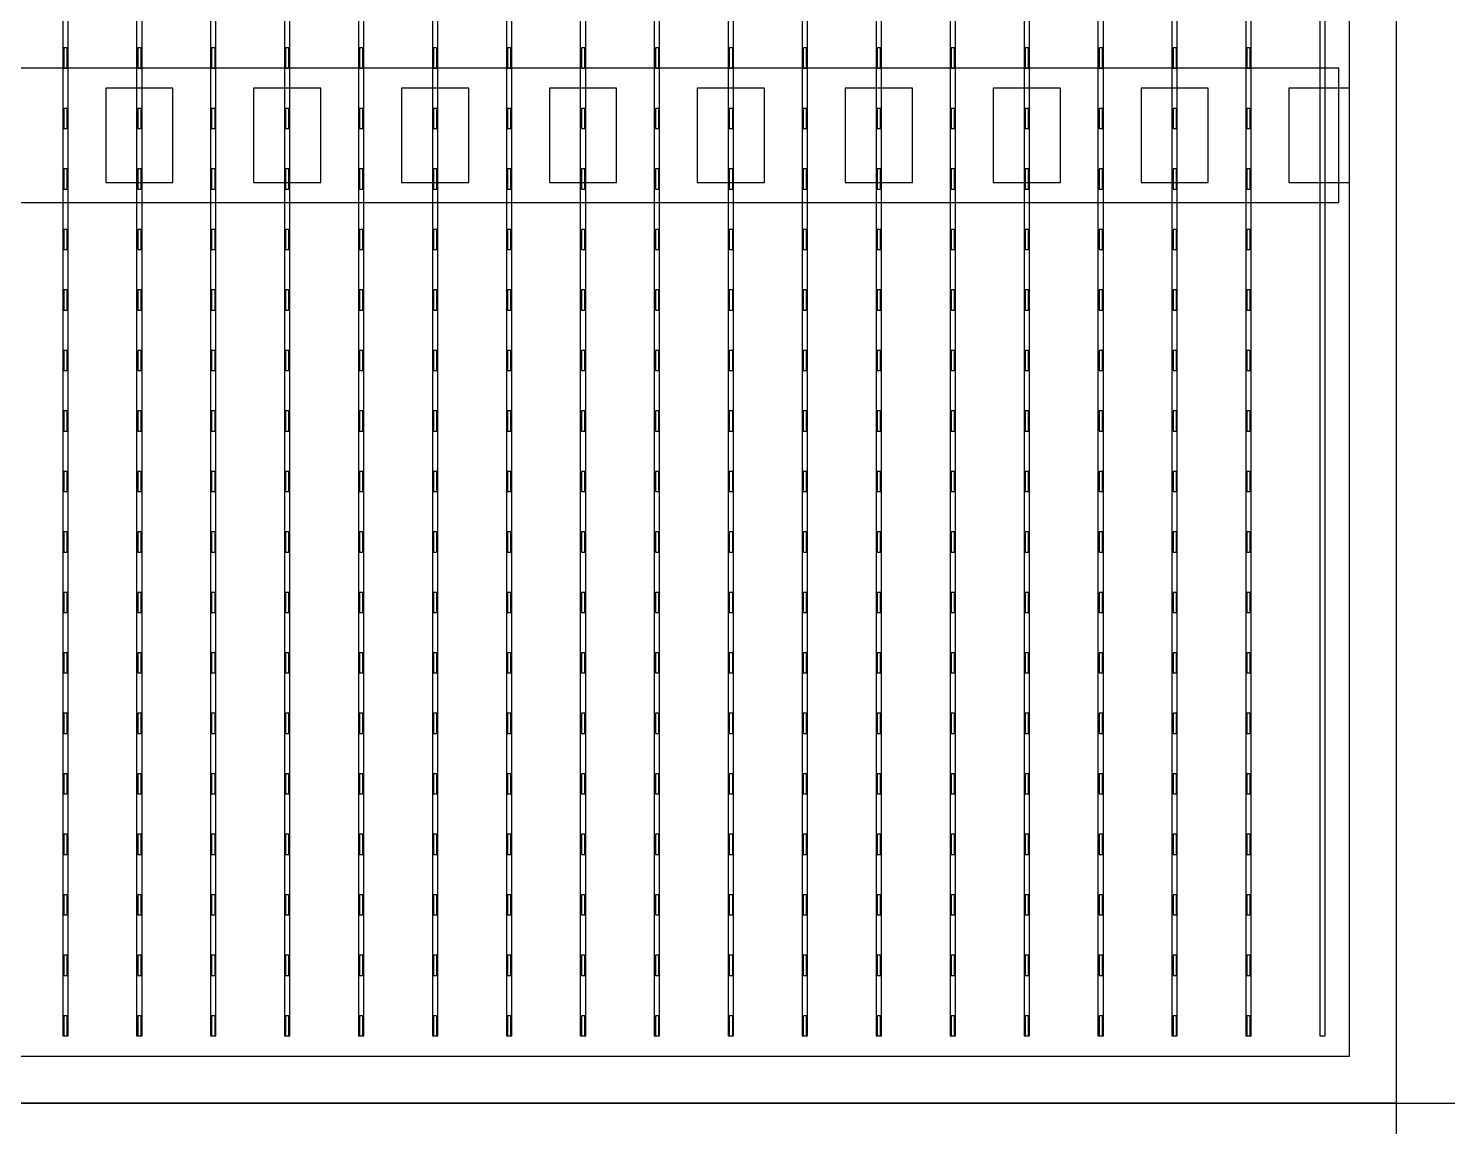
# Model space of a CAD drawing. Header units: millimetres. Extents: x -18 to 142, y -7 to 153.
# Drawn here: x 114.7 to 125.25, y 124.72 to 132.9 of the extents above; entities that cross this region are included whole.
import ezdxf

# ---------------------------------------------------------------- set-up
doc = ezdxf.new("R2010")
doc.units = ezdxf.units.MM
for name, color, linetype in [('BUSBARS', 3, 'Continuous'), ('CELLS', 5, 'Continuous'), ('CONTACT_PADS', 2, 'Continuous'), ('DICING', 4, 'Continuous'), ('FINGERS', 1, 'Continuous'), ('INSULATION', 2, 'Continuous')]:
    doc.layers.add(name, color=color, linetype=linetype)

msp = doc.modelspace()

# ---------------------------------------------------------------- linework, layer by layer
at = {"layer": 'BUSBARS'}
msp.add_lwpolyline([(124.44, 131.6), (124.44, 132.6), (104.4, 132.6), (104.4, 131.6), (124.44, 131.6)], close=True, dxfattribs=at)
at = {"layer": 'CELLS'}
for points in [[(124.87, 124.9), (124.87, 145.8), (103.97, 145.8), (103.97, 124.9), (124.87, 124.9)], [(124.87, 104), (124.87, 124.9), (103.97, 124.9), (103.97, 104), (124.87, 104)]]:
    msp.add_lwpolyline(points, close=True, dxfattribs=at)
at = {"layer": 'CONTACT_PADS'}
for points in [[(114.983, 132.6), (114.983, 132.75), (114.958, 132.75), (114.958, 132.6), (114.983, 132.6)], [(115.533, 132.6), (115.533, 132.75), (115.508, 132.75), (115.508, 132.6), (115.533, 132.6)], [(116.083, 132.6), (116.083, 132.75), (116.058, 132.75), (116.058, 132.6), (116.083, 132.6)], [(116.633, 132.6), (116.633, 132.75), (116.608, 132.75), (116.608, 132.6), (116.633, 132.6)], [(117.183, 132.6), (117.183, 132.75), (117.158, 132.75), (117.158, 132.6), (117.183, 132.6)], [(117.733, 132.6), (117.733, 132.75), (117.708, 132.75), (117.708, 132.6), (117.733, 132.6)], [(118.283, 132.6), (118.283, 132.75), (118.258, 132.75), (118.258, 132.6), (118.283, 132.6)], [(118.833, 132.6), (118.833, 132.75), (118.808, 132.75), (118.808, 132.6), (118.833, 132.6)], [(119.383, 132.6), (119.383, 132.75), (119.358, 132.75), (119.358, 132.6), (119.383, 132.6)], [(119.933, 132.6), (119.933, 132.75), (119.908, 132.75), (119.908, 132.6), (119.933, 132.6)], [(120.483, 132.6), (120.483, 132.75), (120.458, 132.75), (120.458, 132.6), (120.483, 132.6)], [(121.033, 132.6), (121.033, 132.75), (121.008, 132.75), (121.008, 132.6), (121.033, 132.6)], [(121.583, 132.6), (121.583, 132.75), (121.558, 132.75), (121.558, 132.6), (121.583, 132.6)], [(122.133, 132.6), (122.133, 132.75), (122.108, 132.75), (122.108, 132.6), (122.133, 132.6)], [(122.683, 132.6), (122.683, 132.75), (122.658, 132.75), (122.658, 132.6), (122.683, 132.6)], [(123.233, 132.6), (123.233, 132.75), (123.208, 132.75), (123.208, 132.6), (123.233, 132.6)], [(123.783, 132.6), (123.783, 132.75), (123.758, 132.75), (123.758, 132.6), (123.783, 132.6)], [(114.983, 132.15), (114.983, 132.3), (114.958, 132.3), (114.958, 132.15), (114.983, 132.15)], [(115.533, 132.15), (115.533, 132.3), (115.508, 132.3), (115.508, 132.15), (115.533, 132.15)], [(116.083, 132.15), (116.083, 132.3), (116.058, 132.3), (116.058, 132.15), (116.083, 132.15)], [(116.633, 132.15), (116.633, 132.3), (116.608, 132.3), (116.608, 132.15), (116.633, 132.15)], [(117.183, 132.15), (117.183, 132.3), (117.158, 132.3), (117.158, 132.15), (117.183, 132.15)], [(117.733, 132.15), (117.733, 132.3), (117.708, 132.3), (117.708, 132.15), (117.733, 132.15)], [(118.283, 132.15), (118.283, 132.3), (118.258, 132.3), (118.258, 132.15), (118.283, 132.15)], [(118.833, 132.15), (118.833, 132.3), (118.808, 132.3), (118.808, 132.15), (118.833, 132.15)], [(119.383, 132.15), (119.383, 132.3), (119.358, 132.3), (119.358, 132.15), (119.383, 132.15)], [(119.933, 132.15), (119.933, 132.3), (119.908, 132.3), (119.908, 132.15), (119.933, 132.15)], [(120.483, 132.15), (120.483, 132.3), (120.458, 132.3), (120.458, 132.15), (120.483, 132.15)], [(121.033, 132.15), (121.033, 132.3), (121.008, 132.3), (121.008, 132.15), (121.033, 132.15)], [(121.583, 132.15), (121.583, 132.3), (121.558, 132.3), (121.558, 132.15), (121.583, 132.15)], [(122.133, 132.15), (122.133, 132.3), (122.108, 132.3), (122.108, 132.15), (122.133, 132.15)], [(122.683, 132.15), (122.683, 132.3), (122.658, 132.3), (122.658, 132.15), (122.683, 132.15)], [(123.233, 132.15), (123.233, 132.3), (123.208, 132.3), (123.208, 132.15), (123.233, 132.15)], [(123.783, 132.15), (123.783, 132.3), (123.758, 132.3), (123.758, 132.15), (123.783, 132.15)], [(114.983, 131.7), (114.983, 131.85), (114.958, 131.85), (114.958, 131.7), (114.983, 131.7)], [(115.533, 131.7), (115.533, 131.85), (115.508, 131.85), (115.508, 131.7), (115.533, 131.7)], [(116.083, 131.7), (116.083, 131.85), (116.058, 131.85), (116.058, 131.7), (116.083, 131.7)], [(116.633, 131.7), (116.633, 131.85), (116.608, 131.85), (116.608, 131.7), (116.633, 131.7)], [(117.183, 131.7), (117.183, 131.85), (117.158, 131.85), (117.158, 131.7), (117.183, 131.7)], [(117.733, 131.7), (117.733, 131.85), (117.708, 131.85), (117.708, 131.7), (117.733, 131.7)], [(118.283, 131.7), (118.283, 131.85), (118.258, 131.85), (118.258, 131.7), (118.283, 131.7)], [(118.833, 131.7), (118.833, 131.85), (118.808, 131.85), (118.808, 131.7), (118.833, 131.7)], [(119.383, 131.7), (119.383, 131.85), (119.358, 131.85), (119.358, 131.7), (119.383, 131.7)], [(119.933, 131.7), (119.933, 131.85), (119.908, 131.85), (119.908, 131.7), (119.933, 131.7)], [(120.483, 131.7), (120.483, 131.85), (120.458, 131.85), (120.458, 131.7), (120.483, 131.7)], [(121.033, 131.7), (121.033, 131.85), (121.008, 131.85), (121.008, 131.7), (121.033, 131.7)], [(121.583, 131.7), (121.583, 131.85), (121.558, 131.85), (121.558, 131.7), (121.583, 131.7)], [(122.133, 131.7), (122.133, 131.85), (122.108, 131.85), (122.108, 131.7), (122.133, 131.7)], [(122.683, 131.7), (122.683, 131.85), (122.658, 131.85), (122.658, 131.7), (122.683, 131.7)], [(123.233, 131.7), (123.233, 131.85), (123.208, 131.85), (123.208, 131.7), (123.233, 131.7)], [(123.783, 131.7), (123.783, 131.85), (123.758, 131.85), (123.758, 131.7), (123.783, 131.7)], [(114.983, 131.25), (114.983, 131.4), (114.958, 131.4), (114.958, 131.25), (114.983, 131.25)], [(115.533, 131.25), (115.533, 131.4), (115.508, 131.4), (115.508, 131.25), (115.533, 131.25)], [(116.083, 131.25), (116.083, 131.4), (116.058, 131.4), (116.058, 131.25), (116.083, 131.25)], [(116.633, 131.25), (116.633, 131.4), (116.608, 131.4), (116.608, 131.25), (116.633, 131.25)], [(117.183, 131.25), (117.183, 131.4), (117.158, 131.4), (117.158, 131.25), (117.183, 131.25)], [(117.733, 131.25), (117.733, 131.4), (117.708, 131.4), (117.708, 131.25), (117.733, 131.25)], [(118.283, 131.25), (118.283, 131.4), (118.258, 131.4), (118.258, 131.25), (118.283, 131.25)], [(118.833, 131.25), (118.833, 131.4), (118.808, 131.4), (118.808, 131.25), (118.833, 131.25)], [(119.383, 131.25), (119.383, 131.4), (119.358, 131.4), (119.358, 131.25), (119.383, 131.25)], [(119.933, 131.25), (119.933, 131.4), (119.908, 131.4), (119.908, 131.25), (119.933, 131.25)], [(120.483, 131.25), (120.483, 131.4), (120.458, 131.4), (120.458, 131.25), (120.483, 131.25)], [(121.033, 131.25), (121.033, 131.4), (121.008, 131.4), (121.008, 131.25), (121.033, 131.25)], [(121.583, 131.25), (121.583, 131.4), (121.558, 131.4), (121.558, 131.25), (121.583, 131.25)], [(122.133, 131.25), (122.133, 131.4), (122.108, 131.4), (122.108, 131.25), (122.133, 131.25)], [(122.683, 131.25), (122.683, 131.4), (122.658, 131.4), (122.658, 131.25), (122.683, 131.25)], [(123.233, 131.25), (123.233, 131.4), (123.208, 131.4), (123.208, 131.25), (123.233, 131.25)], [(123.783, 131.25), (123.783, 131.4), (123.758, 131.4), (123.758, 131.25), (123.783, 131.25)], [(114.983, 130.8), (114.983, 130.95), (114.958, 130.95), (114.958, 130.8), (114.983, 130.8)], [(115.533, 130.8), (115.533, 130.95), (115.508, 130.95), (115.508, 130.8), (115.533, 130.8)], [(116.083, 130.8), (116.083, 130.95), (116.058, 130.95), (116.058, 130.8), (116.083, 130.8)], [(116.633, 130.8), (116.633, 130.95), (116.608, 130.95), (116.608, 130.8), (116.633, 130.8)], [(117.183, 130.8), (117.183, 130.95), (117.158, 130.95), (117.158, 130.8), (117.183, 130.8)], [(117.733, 130.8), (117.733, 130.95), (117.708, 130.95), (117.708, 130.8), (117.733, 130.8)], [(118.283, 130.8), (118.283, 130.95), (118.258, 130.95), (118.258, 130.8), (118.283, 130.8)], [(118.833, 130.8), (118.833, 130.95), (118.808, 130.95), (118.808, 130.8), (118.833, 130.8)], [(119.383, 130.8), (119.383, 130.95), (119.358, 130.95), (119.358, 130.8), (119.383, 130.8)], [(119.933, 130.8), (119.933, 130.95), (119.908, 130.95), (119.908, 130.8), (119.933, 130.8)], [(120.483, 130.8), (120.483, 130.95), (120.458, 130.95), (120.458, 130.8), (120.483, 130.8)], [(121.033, 130.8), (121.033, 130.95), (121.008, 130.95), (121.008, 130.8), (121.033, 130.8)], [(121.583, 130.8), (121.583, 130.95), (121.558, 130.95), (121.558, 130.8), (121.583, 130.8)], [(122.133, 130.8), (122.133, 130.95), (122.108, 130.95), (122.108, 130.8), (122.133, 130.8)], [(122.683, 130.8), (122.683, 130.95), (122.658, 130.95), (122.658, 130.8), (122.683, 130.8)], [(123.233, 130.8), (123.233, 130.95), (123.208, 130.95), (123.208, 130.8), (123.233, 130.8)], [(123.783, 130.8), (123.783, 130.95), (123.758, 130.95), (123.758, 130.8), (123.783, 130.8)], [(114.983, 130.35), (114.983, 130.5), (114.958, 130.5), (114.958, 130.35), (114.983, 130.35)], [(115.533, 130.35), (115.533, 130.5), (115.508, 130.5), (115.508, 130.35), (115.533, 130.35)], [(116.083, 130.35), (116.083, 130.5), (116.058, 130.5), (116.058, 130.35), (116.083, 130.35)], [(116.633, 130.35), (116.633, 130.5), (116.608, 130.5), (116.608, 130.35), (116.633, 130.35)], [(117.183, 130.35), (117.183, 130.5), (117.158, 130.5), (117.158, 130.35), (117.183, 130.35)], [(117.733, 130.35), (117.733, 130.5), (117.708, 130.5), (117.708, 130.35), (117.733, 130.35)], [(118.283, 130.35), (118.283, 130.5), (118.258, 130.5), (118.258, 130.35), (118.283, 130.35)], [(118.833, 130.35), (118.833, 130.5), (118.808, 130.5), (118.808, 130.35), (118.833, 130.35)], [(119.383, 130.35), (119.383, 130.5), (119.358, 130.5), (119.358, 130.35), (119.383, 130.35)], [(119.933, 130.35), (119.933, 130.5), (119.908, 130.5), (119.908, 130.35), (119.933, 130.35)], [(120.483, 130.35), (120.483, 130.5), (120.458, 130.5), (120.458, 130.35), (120.483, 130.35)], [(121.033, 130.35), (121.033, 130.5), (121.008, 130.5), (121.008, 130.35), (121.033, 130.35)], [(121.583, 130.35), (121.583, 130.5), (121.558, 130.5), (121.558, 130.35), (121.583, 130.35)], [(122.133, 130.35), (122.133, 130.5), (122.108, 130.5), (122.108, 130.35), (122.133, 130.35)], [(122.683, 130.35), (122.683, 130.5), (122.658, 130.5), (122.658, 130.35), (122.683, 130.35)], [(123.233, 130.35), (123.233, 130.5), (123.208, 130.5), (123.208, 130.35), (123.233, 130.35)], [(123.783, 130.35), (123.783, 130.5), (123.758, 130.5), (123.758, 130.35), (123.783, 130.35)], [(114.983, 129.9), (114.983, 130.05), (114.958, 130.05), (114.958, 129.9), (114.983, 129.9)], [(115.533, 129.9), (115.533, 130.05), (115.508, 130.05), (115.508, 129.9), (115.533, 129.9)], [(116.083, 129.9), (116.083, 130.05), (116.058, 130.05), (116.058, 129.9), (116.083, 129.9)], [(116.633, 129.9), (116.633, 130.05), (116.608, 130.05), (116.608, 129.9), (116.633, 129.9)], [(117.183, 129.9), (117.183, 130.05), (117.158, 130.05), (117.158, 129.9), (117.183, 129.9)], [(117.733, 129.9), (117.733, 130.05), (117.708, 130.05), (117.708, 129.9), (117.733, 129.9)], [(118.283, 129.9), (118.283, 130.05), (118.258, 130.05), (118.258, 129.9), (118.283, 129.9)], [(118.833, 129.9), (118.833, 130.05), (118.808, 130.05), (118.808, 129.9), (118.833, 129.9)], [(119.383, 129.9), (119.383, 130.05), (119.358, 130.05), (119.358, 129.9), (119.383, 129.9)], [(119.933, 129.9), (119.933, 130.05), (119.908, 130.05), (119.908, 129.9), (119.933, 129.9)], [(120.483, 129.9), (120.483, 130.05), (120.458, 130.05), (120.458, 129.9), (120.483, 129.9)], [(121.033, 129.9), (121.033, 130.05), (121.008, 130.05), (121.008, 129.9), (121.033, 129.9)], [(121.583, 129.9), (121.583, 130.05), (121.558, 130.05), (121.558, 129.9), (121.583, 129.9)], [(122.133, 129.9), (122.133, 130.05), (122.108, 130.05), (122.108, 129.9), (122.133, 129.9)], [(122.683, 129.9), (122.683, 130.05), (122.658, 130.05), (122.658, 129.9), (122.683, 129.9)], [(123.233, 129.9), (123.233, 130.05), (123.208, 130.05), (123.208, 129.9), (123.233, 129.9)], [(123.783, 129.9), (123.783, 130.05), (123.758, 130.05), (123.758, 129.9), (123.783, 129.9)], [(114.983, 129.45), (114.983, 129.6), (114.958, 129.6), (114.958, 129.45), (114.983, 129.45)], [(115.533, 129.45), (115.533, 129.6), (115.508, 129.6), (115.508, 129.45), (115.533, 129.45)], [(116.083, 129.45), (116.083, 129.6), (116.058, 129.6), (116.058, 129.45), (116.083, 129.45)], [(116.633, 129.45), (116.633, 129.6), (116.608, 129.6), (116.608, 129.45), (116.633, 129.45)], [(117.183, 129.45), (117.183, 129.6), (117.158, 129.6), (117.158, 129.45), (117.183, 129.45)], [(117.733, 129.45), (117.733, 129.6), (117.708, 129.6), (117.708, 129.45), (117.733, 129.45)], [(118.283, 129.45), (118.283, 129.6), (118.258, 129.6), (118.258, 129.45), (118.283, 129.45)], [(118.833, 129.45), (118.833, 129.6), (118.808, 129.6), (118.808, 129.45), (118.833, 129.45)], [(119.383, 129.45), (119.383, 129.6), (119.358, 129.6), (119.358, 129.45), (119.383, 129.45)], [(119.933, 129.45), (119.933, 129.6), (119.908, 129.6), (119.908, 129.45), (119.933, 129.45)], [(120.483, 129.45), (120.483, 129.6), (120.458, 129.6), (120.458, 129.45), (120.483, 129.45)], [(121.033, 129.45), (121.033, 129.6), (121.008, 129.6), (121.008, 129.45), (121.033, 129.45)], [(121.583, 129.45), (121.583, 129.6), (121.558, 129.6), (121.558, 129.45), (121.583, 129.45)], [(122.133, 129.45), (122.133, 129.6), (122.108, 129.6), (122.108, 129.45), (122.133, 129.45)], [(122.683, 129.45), (122.683, 129.6), (122.658, 129.6), (122.658, 129.45), (122.683, 129.45)], [(123.233, 129.45), (123.233, 129.6), (123.208, 129.6), (123.208, 129.45), (123.233, 129.45)], [(123.783, 129.45), (123.783, 129.6), (123.758, 129.6), (123.758, 129.45), (123.783, 129.45)], [(114.983, 129), (114.983, 129.15), (114.958, 129.15), (114.958, 129), (114.983, 129)], [(115.533, 129), (115.533, 129.15), (115.508, 129.15), (115.508, 129), (115.533, 129)], [(116.083, 129), (116.083, 129.15), (116.058, 129.15), (116.058, 129), (116.083, 129)], [(116.633, 129), (116.633, 129.15), (116.608, 129.15), (116.608, 129), (116.633, 129)], [(117.183, 129), (117.183, 129.15), (117.158, 129.15), (117.158, 129), (117.183, 129)], [(117.733, 129), (117.733, 129.15), (117.708, 129.15), (117.708, 129), (117.733, 129)], [(118.283, 129), (118.283, 129.15), (118.258, 129.15), (118.258, 129), (118.283, 129)], [(118.833, 129), (118.833, 129.15), (118.808, 129.15), (118.808, 129), (118.833, 129)], [(119.383, 129), (119.383, 129.15), (119.358, 129.15), (119.358, 129), (119.383, 129)], [(119.933, 129), (119.933, 129.15), (119.908, 129.15), (119.908, 129), (119.933, 129)], [(120.483, 129), (120.483, 129.15), (120.458, 129.15), (120.458, 129), (120.483, 129)], [(121.033, 129), (121.033, 129.15), (121.008, 129.15), (121.008, 129), (121.033, 129)], [(121.583, 129), (121.583, 129.15), (121.558, 129.15), (121.558, 129), (121.583, 129)], [(122.133, 129), (122.133, 129.15), (122.108, 129.15), (122.108, 129), (122.133, 129)], [(122.683, 129), (122.683, 129.15), (122.658, 129.15), (122.658, 129), (122.683, 129)], [(123.233, 129), (123.233, 129.15), (123.208, 129.15), (123.208, 129), (123.233, 129)], [(123.783, 129), (123.783, 129.15), (123.758, 129.15), (123.758, 129), (123.783, 129)], [(114.983, 128.55), (114.983, 128.7), (114.958, 128.7), (114.958, 128.55), (114.983, 128.55)], [(115.533, 128.55), (115.533, 128.7), (115.508, 128.7), (115.508, 128.55), (115.533, 128.55)], [(116.083, 128.55), (116.083, 128.7), (116.058, 128.7), (116.058, 128.55), (116.083, 128.55)], [(116.633, 128.55), (116.633, 128.7), (116.608, 128.7), (116.608, 128.55), (116.633, 128.55)], [(117.183, 128.55), (117.183, 128.7), (117.158, 128.7), (117.158, 128.55), (117.183, 128.55)], [(117.733, 128.55), (117.733, 128.7), (117.708, 128.7), (117.708, 128.55), (117.733, 128.55)], [(118.283, 128.55), (118.283, 128.7), (118.258, 128.7), (118.258, 128.55), (118.283, 128.55)], [(118.833, 128.55), (118.833, 128.7), (118.808, 128.7), (118.808, 128.55), (118.833, 128.55)], [(119.383, 128.55), (119.383, 128.7), (119.358, 128.7), (119.358, 128.55), (119.383, 128.55)], [(119.933, 128.55), (119.933, 128.7), (119.908, 128.7), (119.908, 128.55), (119.933, 128.55)], [(120.483, 128.55), (120.483, 128.7), (120.458, 128.7), (120.458, 128.55), (120.483, 128.55)], [(121.033, 128.55), (121.033, 128.7), (121.008, 128.7), (121.008, 128.55), (121.033, 128.55)], [(121.583, 128.55), (121.583, 128.7), (121.558, 128.7), (121.558, 128.55), (121.583, 128.55)], [(122.133, 128.55), (122.133, 128.7), (122.108, 128.7), (122.108, 128.55), (122.133, 128.55)], [(122.683, 128.55), (122.683, 128.7), (122.658, 128.7), (122.658, 128.55), (122.683, 128.55)], [(123.233, 128.55), (123.233, 128.7), (123.208, 128.7), (123.208, 128.55), (123.233, 128.55)], [(123.783, 128.55), (123.783, 128.7), (123.758, 128.7), (123.758, 128.55), (123.783, 128.55)], [(114.983, 128.1), (114.983, 128.25), (114.958, 128.25), (114.958, 128.1), (114.983, 128.1)], [(115.533, 128.1), (115.533, 128.25), (115.508, 128.25), (115.508, 128.1), (115.533, 128.1)], [(116.083, 128.1), (116.083, 128.25), (116.058, 128.25), (116.058, 128.1), (116.083, 128.1)], [(116.633, 128.1), (116.633, 128.25), (116.608, 128.25), (116.608, 128.1), (116.633, 128.1)], [(117.183, 128.1), (117.183, 128.25), (117.158, 128.25), (117.158, 128.1), (117.183, 128.1)], [(117.733, 128.1), (117.733, 128.25), (117.708, 128.25), (117.708, 128.1), (117.733, 128.1)], [(118.283, 128.1), (118.283, 128.25), (118.258, 128.25), (118.258, 128.1), (118.283, 128.1)], [(118.833, 128.1), (118.833, 128.25), (118.808, 128.25), (118.808, 128.1), (118.833, 128.1)], [(119.383, 128.1), (119.383, 128.25), (119.358, 128.25), (119.358, 128.1), (119.383, 128.1)], [(119.933, 128.1), (119.933, 128.25), (119.908, 128.25), (119.908, 128.1), (119.933, 128.1)], [(120.483, 128.1), (120.483, 128.25), (120.458, 128.25), (120.458, 128.1), (120.483, 128.1)], [(121.033, 128.1), (121.033, 128.25), (121.008, 128.25), (121.008, 128.1), (121.033, 128.1)], [(121.583, 128.1), (121.583, 128.25), (121.558, 128.25), (121.558, 128.1), (121.583, 128.1)], [(122.133, 128.1), (122.133, 128.25), (122.108, 128.25), (122.108, 128.1), (122.133, 128.1)], [(122.683, 128.1), (122.683, 128.25), (122.658, 128.25), (122.658, 128.1), (122.683, 128.1)], [(123.233, 128.1), (123.233, 128.25), (123.208, 128.25), (123.208, 128.1), (123.233, 128.1)], [(123.783, 128.1), (123.783, 128.25), (123.758, 128.25), (123.758, 128.1), (123.783, 128.1)], [(114.983, 127.65), (114.983, 127.8), (114.958, 127.8), (114.958, 127.65), (114.983, 127.65)], [(115.533, 127.65), (115.533, 127.8), (115.508, 127.8), (115.508, 127.65), (115.533, 127.65)], [(116.083, 127.65), (116.083, 127.8), (116.058, 127.8), (116.058, 127.65), (116.083, 127.65)], [(116.633, 127.65), (116.633, 127.8), (116.608, 127.8), (116.608, 127.65), (116.633, 127.65)], [(117.183, 127.65), (117.183, 127.8), (117.158, 127.8), (117.158, 127.65), (117.183, 127.65)], [(117.733, 127.65), (117.733, 127.8), (117.708, 127.8), (117.708, 127.65), (117.733, 127.65)], [(118.283, 127.65), (118.283, 127.8), (118.258, 127.8), (118.258, 127.65), (118.283, 127.65)], [(118.833, 127.65), (118.833, 127.8), (118.808, 127.8), (118.808, 127.65), (118.833, 127.65)], [(119.383, 127.65), (119.383, 127.8), (119.358, 127.8), (119.358, 127.65), (119.383, 127.65)], [(119.933, 127.65), (119.933, 127.8), (119.908, 127.8), (119.908, 127.65), (119.933, 127.65)], [(120.483, 127.65), (120.483, 127.8), (120.458, 127.8), (120.458, 127.65), (120.483, 127.65)], [(121.033, 127.65), (121.033, 127.8), (121.008, 127.8), (121.008, 127.65), (121.033, 127.65)], [(121.583, 127.65), (121.583, 127.8), (121.558, 127.8), (121.558, 127.65), (121.583, 127.65)], [(122.133, 127.65), (122.133, 127.8), (122.108, 127.8), (122.108, 127.65), (122.133, 127.65)], [(122.683, 127.65), (122.683, 127.8), (122.658, 127.8), (122.658, 127.65), (122.683, 127.65)], [(123.233, 127.65), (123.233, 127.8), (123.208, 127.8), (123.208, 127.65), (123.233, 127.65)], [(123.783, 127.65), (123.783, 127.8), (123.758, 127.8), (123.758, 127.65), (123.783, 127.65)], [(114.983, 127.2), (114.983, 127.35), (114.958, 127.35), (114.958, 127.2), (114.983, 127.2)], [(115.533, 127.2), (115.533, 127.35), (115.508, 127.35), (115.508, 127.2), (115.533, 127.2)], [(116.083, 127.2), (116.083, 127.35), (116.058, 127.35), (116.058, 127.2), (116.083, 127.2)], [(116.633, 127.2), (116.633, 127.35), (116.608, 127.35), (116.608, 127.2), (116.633, 127.2)], [(117.183, 127.2), (117.183, 127.35), (117.158, 127.35), (117.158, 127.2), (117.183, 127.2)], [(117.733, 127.2), (117.733, 127.35), (117.708, 127.35), (117.708, 127.2), (117.733, 127.2)], [(118.283, 127.2), (118.283, 127.35), (118.258, 127.35), (118.258, 127.2), (118.283, 127.2)], [(118.833, 127.2), (118.833, 127.35), (118.808, 127.35), (118.808, 127.2), (118.833, 127.2)], [(119.383, 127.2), (119.383, 127.35), (119.358, 127.35), (119.358, 127.2), (119.383, 127.2)], [(119.933, 127.2), (119.933, 127.35), (119.908, 127.35), (119.908, 127.2), (119.933, 127.2)], [(120.483, 127.2), (120.483, 127.35), (120.458, 127.35), (120.458, 127.2), (120.483, 127.2)], [(121.033, 127.2), (121.033, 127.35), (121.008, 127.35), (121.008, 127.2), (121.033, 127.2)], [(121.583, 127.2), (121.583, 127.35), (121.558, 127.35), (121.558, 127.2), (121.583, 127.2)], [(122.133, 127.2), (122.133, 127.35), (122.108, 127.35), (122.108, 127.2), (122.133, 127.2)], [(122.683, 127.2), (122.683, 127.35), (122.658, 127.35), (122.658, 127.2), (122.683, 127.2)], [(123.233, 127.2), (123.233, 127.35), (123.208, 127.35), (123.208, 127.2), (123.233, 127.2)], [(123.783, 127.2), (123.783, 127.35), (123.758, 127.35), (123.758, 127.2), (123.783, 127.2)], [(114.983, 126.75), (114.983, 126.9), (114.958, 126.9), (114.958, 126.75), (114.983, 126.75)], [(115.533, 126.75), (115.533, 126.9), (115.508, 126.9), (115.508, 126.75), (115.533, 126.75)], [(116.083, 126.75), (116.083, 126.9), (116.058, 126.9), (116.058, 126.75), (116.083, 126.75)], [(116.633, 126.75), (116.633, 126.9), (116.608, 126.9), (116.608, 126.75), (116.633, 126.75)], [(117.183, 126.75), (117.183, 126.9), (117.158, 126.9), (117.158, 126.75), (117.183, 126.75)], [(117.733, 126.75), (117.733, 126.9), (117.708, 126.9), (117.708, 126.75), (117.733, 126.75)], [(118.283, 126.75), (118.283, 126.9), (118.258, 126.9), (118.258, 126.75), (118.283, 126.75)], [(118.833, 126.75), (118.833, 126.9), (118.808, 126.9), (118.808, 126.75), (118.833, 126.75)], [(119.383, 126.75), (119.383, 126.9), (119.358, 126.9), (119.358, 126.75), (119.383, 126.75)], [(119.933, 126.75), (119.933, 126.9), (119.908, 126.9), (119.908, 126.75), (119.933, 126.75)], [(120.483, 126.75), (120.483, 126.9), (120.458, 126.9), (120.458, 126.75), (120.483, 126.75)], [(121.033, 126.75), (121.033, 126.9), (121.008, 126.9), (121.008, 126.75), (121.033, 126.75)], [(121.583, 126.75), (121.583, 126.9), (121.558, 126.9), (121.558, 126.75), (121.583, 126.75)], [(122.133, 126.75), (122.133, 126.9), (122.108, 126.9), (122.108, 126.75), (122.133, 126.75)], [(122.683, 126.75), (122.683, 126.9), (122.658, 126.9), (122.658, 126.75), (122.683, 126.75)], [(123.233, 126.75), (123.233, 126.9), (123.208, 126.9), (123.208, 126.75), (123.233, 126.75)], [(123.783, 126.75), (123.783, 126.9), (123.758, 126.9), (123.758, 126.75), (123.783, 126.75)], [(114.983, 126.3), (114.983, 126.45), (114.958, 126.45), (114.958, 126.3), (114.983, 126.3)], [(115.533, 126.3), (115.533, 126.45), (115.508, 126.45), (115.508, 126.3), (115.533, 126.3)], [(116.083, 126.3), (116.083, 126.45), (116.058, 126.45), (116.058, 126.3), (116.083, 126.3)], [(116.633, 126.3), (116.633, 126.45), (116.608, 126.45), (116.608, 126.3), (116.633, 126.3)], [(117.183, 126.3), (117.183, 126.45), (117.158, 126.45), (117.158, 126.3), (117.183, 126.3)], [(117.733, 126.3), (117.733, 126.45), (117.708, 126.45), (117.708, 126.3), (117.733, 126.3)], [(118.283, 126.3), (118.283, 126.45), (118.258, 126.45), (118.258, 126.3), (118.283, 126.3)], [(118.833, 126.3), (118.833, 126.45), (118.808, 126.45), (118.808, 126.3), (118.833, 126.3)], [(119.383, 126.3), (119.383, 126.45), (119.358, 126.45), (119.358, 126.3), (119.383, 126.3)], [(119.933, 126.3), (119.933, 126.45), (119.908, 126.45), (119.908, 126.3), (119.933, 126.3)], [(120.483, 126.3), (120.483, 126.45), (120.458, 126.45), (120.458, 126.3), (120.483, 126.3)], [(121.033, 126.3), (121.033, 126.45), (121.008, 126.45), (121.008, 126.3), (121.033, 126.3)], [(121.583, 126.3), (121.583, 126.45), (121.558, 126.45), (121.558, 126.3), (121.583, 126.3)], [(122.133, 126.3), (122.133, 126.45), (122.108, 126.45), (122.108, 126.3), (122.133, 126.3)], [(122.683, 126.3), (122.683, 126.45), (122.658, 126.45), (122.658, 126.3), (122.683, 126.3)], [(123.233, 126.3), (123.233, 126.45), (123.208, 126.45), (123.208, 126.3), (123.233, 126.3)], [(123.783, 126.3), (123.783, 126.45), (123.758, 126.45), (123.758, 126.3), (123.783, 126.3)], [(114.983, 125.85), (114.983, 126), (114.958, 126), (114.958, 125.85), (114.983, 125.85)], [(115.533, 125.85), (115.533, 126), (115.508, 126), (115.508, 125.85), (115.533, 125.85)], [(116.083, 125.85), (116.083, 126), (116.058, 126), (116.058, 125.85), (116.083, 125.85)], [(116.633, 125.85), (116.633, 126), (116.608, 126), (116.608, 125.85), (116.633, 125.85)], [(117.183, 125.85), (117.183, 126), (117.158, 126), (117.158, 125.85), (117.183, 125.85)], [(117.733, 125.85), (117.733, 126), (117.708, 126), (117.708, 125.85), (117.733, 125.85)], [(118.283, 125.85), (118.283, 126), (118.258, 126), (118.258, 125.85), (118.283, 125.85)], [(118.833, 125.85), (118.833, 126), (118.808, 126), (118.808, 125.85), (118.833, 125.85)], [(119.383, 125.85), (119.383, 126), (119.358, 126), (119.358, 125.85), (119.383, 125.85)], [(119.933, 125.85), (119.933, 126), (119.908, 126), (119.908, 125.85), (119.933, 125.85)], [(120.483, 125.85), (120.483, 126), (120.458, 126), (120.458, 125.85), (120.483, 125.85)], [(121.033, 125.85), (121.033, 126), (121.008, 126), (121.008, 125.85), (121.033, 125.85)], [(121.583, 125.85), (121.583, 126), (121.558, 126), (121.558, 125.85), (121.583, 125.85)], [(122.133, 125.85), (122.133, 126), (122.108, 126), (122.108, 125.85), (122.133, 125.85)], [(122.683, 125.85), (122.683, 126), (122.658, 126), (122.658, 125.85), (122.683, 125.85)], [(123.233, 125.85), (123.233, 126), (123.208, 126), (123.208, 125.85), (123.233, 125.85)], [(123.783, 125.85), (123.783, 126), (123.758, 126), (123.758, 125.85), (123.783, 125.85)], [(114.983, 125.4), (114.983, 125.55), (114.958, 125.55), (114.958, 125.4), (114.983, 125.4)], [(115.533, 125.4), (115.533, 125.55), (115.508, 125.55), (115.508, 125.4), (115.533, 125.4)], [(116.083, 125.4), (116.083, 125.55), (116.058, 125.55), (116.058, 125.4), (116.083, 125.4)], [(116.633, 125.4), (116.633, 125.55), (116.608, 125.55), (116.608, 125.4), (116.633, 125.4)], [(117.183, 125.4), (117.183, 125.55), (117.158, 125.55), (117.158, 125.4), (117.183, 125.4)], [(117.733, 125.4), (117.733, 125.55), (117.708, 125.55), (117.708, 125.4), (117.733, 125.4)], [(118.283, 125.4), (118.283, 125.55), (118.258, 125.55), (118.258, 125.4), (118.283, 125.4)], [(118.833, 125.4), (118.833, 125.55), (118.808, 125.55), (118.808, 125.4), (118.833, 125.4)], [(119.383, 125.4), (119.383, 125.55), (119.358, 125.55), (119.358, 125.4), (119.383, 125.4)], [(119.933, 125.4), (119.933, 125.55), (119.908, 125.55), (119.908, 125.4), (119.933, 125.4)], [(120.483, 125.4), (120.483, 125.55), (120.458, 125.55), (120.458, 125.4), (120.483, 125.4)], [(121.033, 125.4), (121.033, 125.55), (121.008, 125.55), (121.008, 125.4), (121.033, 125.4)], [(121.583, 125.4), (121.583, 125.55), (121.558, 125.55), (121.558, 125.4), (121.583, 125.4)], [(122.133, 125.4), (122.133, 125.55), (122.108, 125.55), (122.108, 125.4), (122.133, 125.4)], [(122.683, 125.4), (122.683, 125.55), (122.658, 125.55), (122.658, 125.4), (122.683, 125.4)], [(123.233, 125.4), (123.233, 125.55), (123.208, 125.55), (123.208, 125.4), (123.233, 125.4)], [(123.783, 125.4), (123.783, 125.55), (123.758, 125.55), (123.758, 125.4), (123.783, 125.4)]]:
    msp.add_lwpolyline(points, close=True, dxfattribs=at)
at = {"layer": 'DICING'}
for p, q in [((124.87, -7.35), (124.87, 152.65)), ((124.87, -7.35), (124.87, 152.65)), ((124.87, -7.35), (124.87, 152.65)), ((124.87, -7.35), (124.87, 152.65)), ((124.87, -7.35), (124.87, 152.65)), ((124.87, -7.35), (124.87, 152.65)), ((124.87, -7.35), (124.87, 131.75)), ((124.87, -7.35), (124.87, 131.75)), ((124.87, -7.35), (124.87, 131.75)), ((124.87, -7.35), (124.87, 131.75)), ((124.87, -7.35), (124.87, 131.75)), ((124.87, -7.35), (124.87, 131.75)), ((-17.83, 124.9), (142.17, 124.9)), ((-17.83, 124.9), (142.17, 124.9)), ((-17.83, 124.9), (142.17, 124.9)), ((-17.83, 124.9), (142.17, 124.9)), ((-17.83, 124.9), (142.17, 124.9)), ((-17.83, 124.9), (142.17, 124.9)), ((-17.83, 124.9), (142.17, 124.9)), ((-17.83, 124.9), (142.17, 124.9)), ((-17.83, 124.9), (142.17, 124.9)), ((-17.83, 124.9), (142.17, 124.9)), ((-17.83, 124.9), (142.17, 124.9)), ((-17.83, 124.9), (142.17, 124.9)), ((-17.83, 124.9), (142.17, 124.9)), ((-17.83, 124.9), (142.17, 124.9)), ((-17.83, 124.9), (142.17, 124.9)), ((-17.83, 124.9), (142.17, 124.9)), ((-17.83, 124.9), (142.17, 124.9)), ((-17.83, 124.9), (142.17, 124.9))]:
    msp.add_line(p, q, dxfattribs=at)
at = {"layer": 'FINGERS'}
for points in [[(114.99, 125.4), (114.99, 145.3), (114.95, 145.3), (114.95, 125.4), (114.99, 125.4)], [(115.54, 125.4), (115.54, 145.3), (115.5, 145.3), (115.5, 125.4), (115.54, 125.4)], [(116.09, 125.4), (116.09, 145.3), (116.05, 145.3), (116.05, 125.4), (116.09, 125.4)], [(116.64, 125.4), (116.64, 145.3), (116.6, 145.3), (116.6, 125.4), (116.64, 125.4)], [(117.19, 125.4), (117.19, 145.3), (117.15, 145.3), (117.15, 125.4), (117.19, 125.4)], [(117.74, 125.4), (117.74, 145.3), (117.7, 145.3), (117.7, 125.4), (117.74, 125.4)], [(118.29, 125.4), (118.29, 145.3), (118.25, 145.3), (118.25, 125.4), (118.29, 125.4)], [(118.84, 125.4), (118.84, 145.3), (118.8, 145.3), (118.8, 125.4), (118.84, 125.4)], [(119.39, 125.4), (119.39, 145.3), (119.35, 145.3), (119.35, 125.4), (119.39, 125.4)], [(119.94, 125.4), (119.94, 145.3), (119.9, 145.3), (119.9, 125.4), (119.94, 125.4)], [(120.49, 125.4), (120.49, 145.3), (120.45, 145.3), (120.45, 125.4), (120.49, 125.4)], [(121.04, 125.4), (121.04, 145.3), (121, 145.3), (121, 125.4), (121.04, 125.4)], [(121.59, 125.4), (121.59, 145.3), (121.55, 145.3), (121.55, 125.4), (121.59, 125.4)], [(122.14, 125.4), (122.14, 145.3), (122.1, 145.3), (122.1, 125.4), (122.14, 125.4)], [(122.69, 125.4), (122.69, 145.3), (122.65, 145.3), (122.65, 125.4), (122.69, 125.4)], [(123.24, 125.4), (123.24, 145.3), (123.2, 145.3), (123.2, 125.4), (123.24, 125.4)], [(123.79, 125.4), (123.79, 145.3), (123.75, 145.3), (123.75, 125.4), (123.79, 125.4)], [(124.34, 125.4), (124.34, 145.3), (124.3, 145.3), (124.3, 125.4), (124.34, 125.4)]]:
    msp.add_lwpolyline(points, close=True, dxfattribs=at)
at = {"layer": 'INSULATION'}
for points in [[(124.52, 125.25), (124.52, 145.45), (104.32, 145.45), (104.32, 125.25), (124.52, 125.25)], [(115.77, 131.75), (115.77, 132.45), (115.27, 132.45), (115.27, 131.75), (115.77, 131.75)], [(116.87, 131.75), (116.87, 132.45), (116.37, 132.45), (116.37, 131.75), (116.87, 131.75)], [(117.97, 131.75), (117.97, 132.45), (117.47, 132.45), (117.47, 131.75), (117.97, 131.75)], [(119.07, 131.75), (119.07, 132.45), (118.57, 132.45), (118.57, 131.75), (119.07, 131.75)], [(120.17, 131.75), (120.17, 132.45), (119.67, 132.45), (119.67, 131.75), (120.17, 131.75)], [(121.27, 131.75), (121.27, 132.45), (120.77, 132.45), (120.77, 131.75), (121.27, 131.75)], [(122.37, 131.75), (122.37, 132.45), (121.87, 132.45), (121.87, 131.75), (122.37, 131.75)], [(123.47, 131.75), (123.47, 132.45), (122.97, 132.45), (122.97, 131.75), (123.47, 131.75)], [(124.52, 131.75), (124.52, 132.45), (124.07, 132.45), (124.07, 131.75), (124.52, 131.75)]]:
    msp.add_lwpolyline(points, close=True, dxfattribs=at)

doc.saveas('drawing.dxf')
